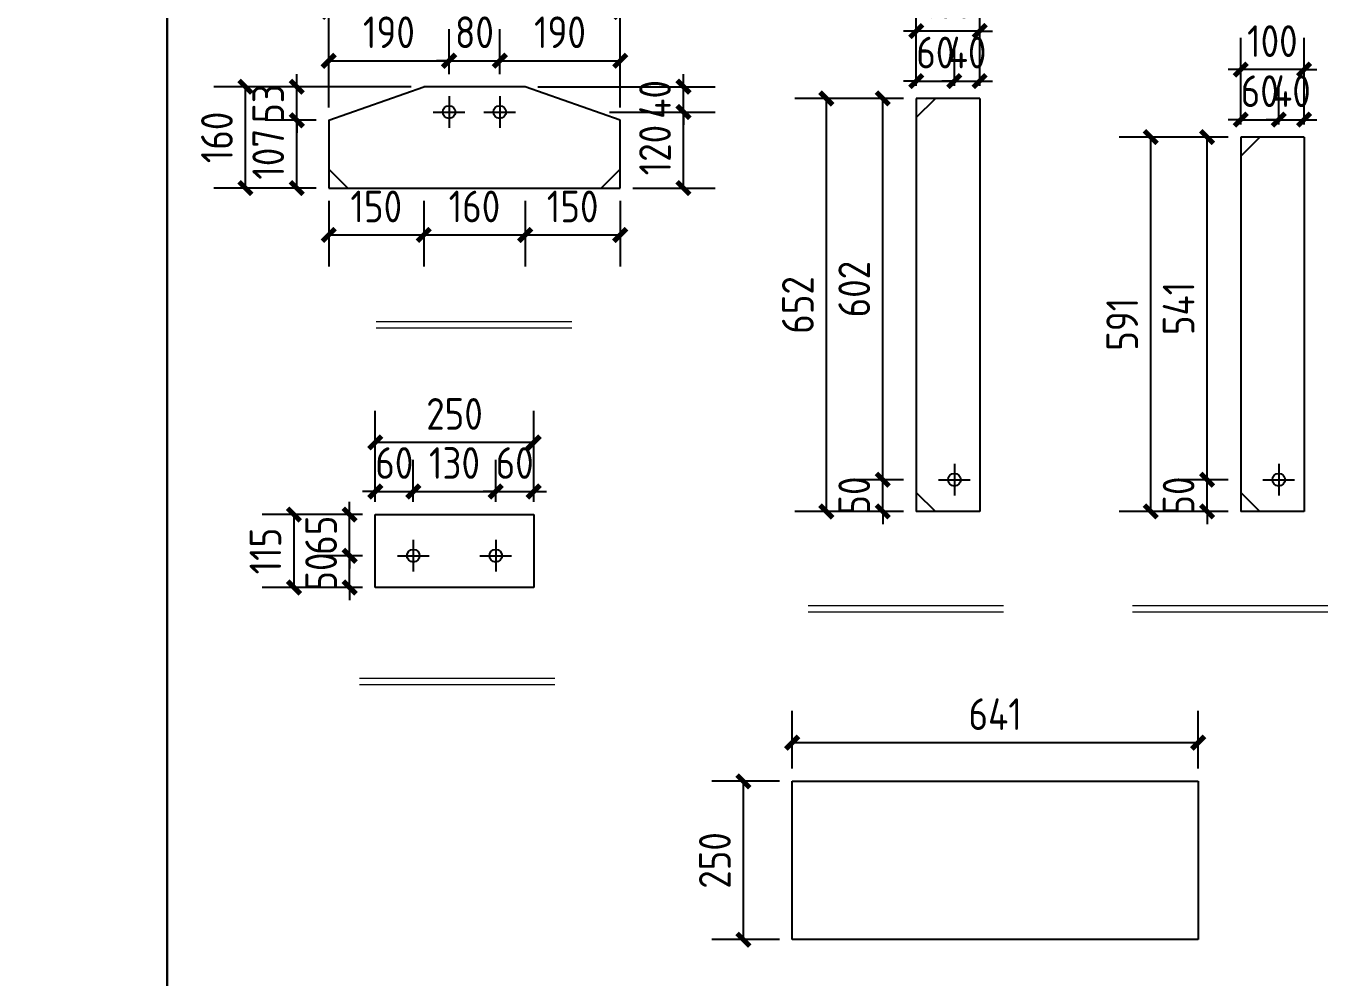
# Model space of a CAD drawing. Extents: x 411778 to 673094, y -11605 to 324395.
# Drawn here: x 482791 to 484849, y 124163 to 125666 of the extents above; entities that cross this region are included whole.
import ezdxf

# ---------------------------------------------------------------- set-up
doc = ezdxf.new("R2010")
doc.units = 0
doc.header["$LTSCALE"] = 1000
doc.header["$MEASUREMENT"] = 0
doc.styles.get("Standard").update_dxf_attribs({"font": 'gbenor.shx', "bigfont": 'gbcbig.shx'})
doc.dimstyles.get("Standard").update_dxf_attribs({"dimscale": 100, "dimtxt": 3.5, "dimasz": 1, "dimexe": 2.5, "dimexo": 3, "dimgap": 1.5, "dimtad": 1, "dimdec": 0, "dimzin": 0, "dimdsep": 46, "dimtxsty": 'Standard', "dimblk": 'ARCHTICK', "dimcen": 0.09, "dimadec": 0, "dimazin": 0, "dimtfac": 1, "dimtdec": 0, "dimtix": 1, "dimtmove": 2, "dimatfit": 3, "dimfxl": 1, "dimtolj": 1, "dimtzin": 0, "dimarcsym": 0})

# ---------------------------------------------------------------- blocks, each defined once
blk = doc.blocks.new('_ArchTick')
at = {"color": 0, "linetype": 'ByBlock', "const_width": 0.4}
blk.add_lwpolyline([(-0.5, -0.5), (0.5, 0.5)], dxfattribs=at)
blk = doc.blocks.new('*D249')
at = {"color": 3, "lineweight": -2}
for p, q in [((483248.5, 125517), (483168, 125517)), ((483218, 125410), (483218, 125517)), ((483248.5, 125410), (483168, 125410))]:
    blk.add_line(p, q, dxfattribs=at)
at = {"layer": 'Defpoints', "color": 0}
for p in [(483218, 125517), (483268.5, 125517), (483268.5, 125410)]:
    blk.add_point(p, dxfattribs=at)
at = {"color": 3, "lineweight": -2, "xscale": 20, "yscale": 20, "zscale": 20}
for p, rotation in [((483218, 125517), 90), ((483218, 125410), 270)]:
    blk.add_blockref('_ArchTick', p, dxfattribs=dict(at, rotation=rotation))
at = {"color": 0, "insert": (483173, 125463.5), "char_height": 50, "attachment_point": 5, "rotation": 90}
blk.add_mtext('\\A1;107', dxfattribs=at)
blk = doc.blocks.new('*D250')
at = {"color": 3, "lineweight": -2}
for p, q in [((483218, 125570), (483218, 125590)), ((483398.5, 125570), (483168, 125570)), ((483218, 125517), (483218, 125570)), ((483248.5, 125517), (483168, 125517)), ((483218, 125517), (483218, 125497))]:
    blk.add_line(p, q, dxfattribs=at)
at = {"layer": 'Defpoints', "color": 0}
for p in [(483218, 125570), (483418.5, 125570), (483268.5, 125517)]:
    blk.add_point(p, dxfattribs=at)
at = {"color": 3, "lineweight": -2, "xscale": 20, "yscale": 20, "zscale": 20}
for p, rotation in [((483218, 125570), 270), ((483218, 125517), 90)]:
    blk.add_blockref('_ArchTick', p, dxfattribs=dict(at, rotation=rotation))
at = {"color": 0, "insert": (483173, 125543.5), "char_height": 50, "attachment_point": 5, "rotation": 90}
blk.add_mtext('\\A1;53', dxfattribs=at)
blk = doc.blocks.new('*D201')
at = {"color": 3, "lineweight": -2}
for p, q in [((483268.5, 125590), (483268.5, 125661)), ((483458.5, 125590), (483458.5, 125661)), ((483268.5, 125611), (483458.5, 125611))]:
    blk.add_line(p, q, dxfattribs=at)
at = {"layer": 'Defpoints', "color": 0}
for p in [(483458.5, 125611), (483268.5, 125570), (483458.5, 125570)]:
    blk.add_point(p, dxfattribs=at)
at = {"color": 3, "lineweight": -2, "xscale": 20, "yscale": 20, "zscale": 20, "rotation": 180}
blk.add_blockref('_ArchTick', (483268.5, 125611), dxfattribs=at)
at = {"color": 3, "lineweight": -2, "xscale": 20, "yscale": 20, "zscale": 20}
blk.add_blockref('_ArchTick', (483458.5, 125611), dxfattribs=at)
at = {"color": 0, "insert": (483363.5, 125656), "char_height": 50, "attachment_point": 5}
blk.add_mtext('\\A1;190', dxfattribs=at)
blk = doc.blocks.new('*D202')
at = {"color": 3, "lineweight": -2}
for p, q in [((483458.5, 125590), (483458.5, 125661)), ((483538.5, 125590), (483538.5, 125661)), ((483458.5, 125611), (483438.5, 125611)), ((483458.5, 125611), (483538.5, 125611)), ((483538.5, 125611), (483558.5, 125611))]:
    blk.add_line(p, q, dxfattribs=at)
at = {"layer": 'Defpoints', "color": 0}
for p in [(483538.5, 125611), (483458.5, 125570), (483538.5, 125570)]:
    blk.add_point(p, dxfattribs=at)
at = {"color": 3, "lineweight": -2, "xscale": 20, "yscale": 20, "zscale": 20}
blk.add_blockref('_ArchTick', (483458.5, 125611), dxfattribs=at)
at = {"color": 3, "lineweight": -2, "xscale": 20, "yscale": 20, "zscale": 20, "rotation": 180}
blk.add_blockref('_ArchTick', (483538.5, 125611), dxfattribs=at)
at = {"color": 0, "insert": (483498.5, 125656), "char_height": 50, "attachment_point": 5}
blk.add_mtext('\\A1;80', dxfattribs=at)
blk = doc.blocks.new('*D251')
at = {"color": 3, "lineweight": -2}
for p, q in [((483538.5, 125590), (483538.5, 125661)), ((483728.5, 125577), (483728.5, 125661)), ((483538.5, 125611), (483728.5, 125611))]:
    blk.add_line(p, q, dxfattribs=at)
at = {"layer": 'Defpoints', "color": 0}
for p in [(483728.5, 125611), (483538.5, 125570), (483728.5, 125557)]:
    blk.add_point(p, dxfattribs=at)
at = {"color": 3, "lineweight": -2, "xscale": 20, "yscale": 20, "zscale": 20, "rotation": 180}
blk.add_blockref('_ArchTick', (483538.5, 125611), dxfattribs=at)
at = {"color": 3, "lineweight": -2, "xscale": 20, "yscale": 20, "zscale": 20}
blk.add_blockref('_ArchTick', (483728.5, 125611), dxfattribs=at)
at = {"color": 0, "insert": (483633.5, 125656), "char_height": 50, "attachment_point": 5}
blk.add_mtext('\\A1;190', dxfattribs=at)
blk = doc.blocks.new('*D252')
at = {"color": 3, "lineweight": -2}
for p, q in [((483248.5, 125570), (483087, 125570)), ((483137, 125410), (483137, 125570)), ((483248.5, 125410), (483087, 125410))]:
    blk.add_line(p, q, dxfattribs=at)
at = {"layer": 'Defpoints', "color": 0}
for p in [(483137, 125570), (483268.5, 125570), (483268.5, 125410)]:
    blk.add_point(p, dxfattribs=at)
at = {"color": 3, "lineweight": -2, "xscale": 20, "yscale": 20, "zscale": 20}
for p, rotation in [((483137, 125570), 90), ((483137, 125410), 270)]:
    blk.add_blockref('_ArchTick', p, dxfattribs=dict(at, rotation=rotation))
at = {"color": 0, "insert": (483092, 125490), "char_height": 50, "attachment_point": 5, "rotation": 90}
blk.add_mtext('\\A1;160', dxfattribs=at)
blk = doc.blocks.new('*D203')
at = {"color": 3, "lineweight": -2}
for p, q in [((483268.5, 125390), (483268.5, 125286)), ((483418.5, 125390), (483418.5, 125286)), ((483268.5, 125336), (483418.5, 125336))]:
    blk.add_line(p, q, dxfattribs=at)
at = {"layer": 'Defpoints', "color": 0}
for p in [(483268.5, 125410), (483418.5, 125410), (483418.5, 125336)]:
    blk.add_point(p, dxfattribs=at)
at = {"color": 3, "lineweight": -2, "xscale": 20, "yscale": 20, "zscale": 20, "rotation": 180}
blk.add_blockref('_ArchTick', (483268.5, 125336), dxfattribs=at)
at = {"color": 3, "lineweight": -2, "xscale": 20, "yscale": 20, "zscale": 20}
blk.add_blockref('_ArchTick', (483418.5, 125336), dxfattribs=at)
at = {"color": 0, "insert": (483343.5, 125381), "char_height": 50, "attachment_point": 5}
blk.add_mtext('\\A1;150', dxfattribs=at)
blk = doc.blocks.new('*D204')
at = {"color": 3, "lineweight": -2}
for p, q in [((483418.5, 125390), (483418.5, 125286)), ((483578.5, 125390), (483578.5, 125286)), ((483418.5, 125336), (483578.5, 125336))]:
    blk.add_line(p, q, dxfattribs=at)
at = {"layer": 'Defpoints', "color": 0}
for p in [(483418.5, 125410), (483578.5, 125410), (483578.5, 125336)]:
    blk.add_point(p, dxfattribs=at)
at = {"color": 3, "lineweight": -2, "xscale": 20, "yscale": 20, "zscale": 20, "rotation": 180}
blk.add_blockref('_ArchTick', (483418.5, 125336), dxfattribs=at)
at = {"color": 3, "lineweight": -2, "xscale": 20, "yscale": 20, "zscale": 20}
blk.add_blockref('_ArchTick', (483578.5, 125336), dxfattribs=at)
at = {"color": 0, "insert": (483498.5, 125381), "char_height": 50, "attachment_point": 5}
blk.add_mtext('\\A1;160', dxfattribs=at)
blk = doc.blocks.new('*D254')
at = {"color": 3, "lineweight": -2}
for p, q in [((483578.5, 125390), (483578.5, 125286)), ((483728.5, 125390), (483728.5, 125286)), ((483578.5, 125336), (483728.5, 125336))]:
    blk.add_line(p, q, dxfattribs=at)
at = {"layer": 'Defpoints', "color": 0}
for p in [(483578.5, 125410), (483728.5, 125410), (483728.5, 125336)]:
    blk.add_point(p, dxfattribs=at)
at = {"color": 3, "lineweight": -2, "xscale": 20, "yscale": 20, "zscale": 20, "rotation": 180}
blk.add_blockref('_ArchTick', (483578.5, 125336), dxfattribs=at)
at = {"color": 3, "lineweight": -2, "xscale": 20, "yscale": 20, "zscale": 20}
blk.add_blockref('_ArchTick', (483728.5, 125336), dxfattribs=at)
at = {"color": 0, "insert": (483653.5, 125381), "char_height": 50, "attachment_point": 5}
blk.add_mtext('\\A1;150', dxfattribs=at)
blk = doc.blocks.new('*D418')
at = {"color": 3, "lineweight": -2}
for p, q in [((484143, 124949.5), (484143, 124969.5)), ((484176, 124949.5), (484093, 124949.5)), ((484143, 124899.5), (484143, 124949.5)), ((484176, 124899.5), (484093, 124899.5)), ((484143, 124899.5), (484143, 124879.5))]:
    blk.add_line(p, q, dxfattribs=at)
at = {"layer": 'Defpoints', "color": 0}
for p in [(484143, 124949.5), (484196, 124949.5), (484196, 124899.5)]:
    blk.add_point(p, dxfattribs=at)
at = {"color": 3, "lineweight": -2, "xscale": 20, "yscale": 20, "zscale": 20}
for p, rotation in [((484143, 124949.5), 270), ((484143, 124899.5), 90)]:
    blk.add_blockref('_ArchTick', p, dxfattribs=dict(at, rotation=rotation))
at = {"color": 0, "insert": (484098, 124924.5), "char_height": 50, "attachment_point": 5, "rotation": 90}
blk.add_mtext('\\A1;50', dxfattribs=at)
blk = doc.blocks.new('*D419')
at = {"color": 3, "lineweight": -2}
for p, q in [((484176, 125551.5), (484093, 125551.5)), ((484143, 124949.5), (484143, 125551.5)), ((484176, 124949.5), (484093, 124949.5))]:
    blk.add_line(p, q, dxfattribs=at)
at = {"layer": 'Defpoints', "color": 0}
for p in [(484143, 125551.5), (484196, 125551.5), (484196, 124949.5)]:
    blk.add_point(p, dxfattribs=at)
at = {"color": 3, "lineweight": -2, "xscale": 20, "yscale": 20, "zscale": 20}
for p, rotation in [((484143, 125551.5), 90), ((484143, 124949.5), 270)]:
    blk.add_blockref('_ArchTick', p, dxfattribs=dict(at, rotation=rotation))
at = {"color": 0, "insert": (484098, 125250.5), "char_height": 50, "attachment_point": 5, "rotation": 90}
blk.add_mtext('\\A1;602', dxfattribs=at)
blk = doc.blocks.new('*D420')
at = {"color": 3, "lineweight": -2}
for p, q in [((484176, 125551.5), (484004, 125551.5)), ((484054, 124899.5), (484054, 125551.5)), ((484176, 124899.5), (484004, 124899.5))]:
    blk.add_line(p, q, dxfattribs=at)
at = {"layer": 'Defpoints', "color": 0}
for p in [(484054, 125551.5), (484196, 125551.5), (484196, 124899.5)]:
    blk.add_point(p, dxfattribs=at)
at = {"color": 3, "lineweight": -2, "xscale": 20, "yscale": 20, "zscale": 20}
for p, rotation in [((484054, 125551.5), 90), ((484054, 124899.5), 270)]:
    blk.add_blockref('_ArchTick', p, dxfattribs=dict(at, rotation=rotation))
at = {"color": 0, "insert": (484009, 125225.5), "char_height": 50, "attachment_point": 5, "rotation": 90}
blk.add_mtext('\\A1;652', dxfattribs=at)
blk = doc.blocks.new('*D421')
at = {"color": 3, "lineweight": -2}
for p, q in [((484196, 125571.5), (484196, 125629)), ((484256, 125571.5), (484256, 125629)), ((484196, 125579), (484176, 125579)), ((484196, 125579), (484256, 125579)), ((484256, 125579), (484276, 125579))]:
    blk.add_line(p, q, dxfattribs=at)
at = {"layer": 'Defpoints', "color": 0}
for p in [(484256, 125579), (484196, 125551.5), (484256, 125551.5)]:
    blk.add_point(p, dxfattribs=at)
at = {"color": 3, "lineweight": -2, "xscale": 20, "yscale": 20, "zscale": 20}
blk.add_blockref('_ArchTick', (484196, 125579), dxfattribs=at)
at = {"color": 3, "lineweight": -2, "xscale": 20, "yscale": 20, "zscale": 20, "rotation": 180}
blk.add_blockref('_ArchTick', (484256, 125579), dxfattribs=at)
at = {"color": 0, "insert": (484226, 125624), "char_height": 50, "attachment_point": 5}
blk.add_mtext('\\A1;60', dxfattribs=at)
blk = doc.blocks.new('*D422')
at = {"color": 3, "lineweight": -2}
for p, q in [((484256, 125571.5), (484256, 125629)), ((484296, 125571.5), (484296, 125629)), ((484256, 125579), (484236, 125579)), ((484256, 125579), (484296, 125579)), ((484296, 125579), (484316, 125579))]:
    blk.add_line(p, q, dxfattribs=at)
at = {"layer": 'Defpoints', "color": 0}
for p in [(484296, 125579), (484256, 125551.5), (484296, 125551.5)]:
    blk.add_point(p, dxfattribs=at)
at = {"color": 3, "lineweight": -2, "xscale": 20, "yscale": 20, "zscale": 20}
blk.add_blockref('_ArchTick', (484256, 125579), dxfattribs=at)
at = {"color": 3, "lineweight": -2, "xscale": 20, "yscale": 20, "zscale": 20, "rotation": 180}
blk.add_blockref('_ArchTick', (484296, 125579), dxfattribs=at)
at = {"color": 0, "insert": (484276, 125624), "char_height": 50, "attachment_point": 5}
blk.add_mtext('\\A1;40', dxfattribs=at)
blk = doc.blocks.new('*D424')
at = {"color": 3, "lineweight": -2}
for p, q in [((484196, 125571.5), (484196, 125708)), ((484296, 125571.5), (484296, 125708)), ((484196, 125658), (484176, 125658)), ((484296, 125658), (484196, 125658)), ((484296, 125658), (484316, 125658))]:
    blk.add_line(p, q, dxfattribs=at)
at = {"layer": 'Defpoints', "color": 0}
for p in [(484196, 125658), (484196, 125551.5), (484296, 125551.5)]:
    blk.add_point(p, dxfattribs=at)
at = {"color": 3, "lineweight": -2, "xscale": 20, "yscale": 20, "zscale": 20}
blk.add_blockref('_ArchTick', (484196, 125658), dxfattribs=at)
at = {"color": 3, "lineweight": -2, "xscale": 20, "yscale": 20, "zscale": 20, "rotation": 180}
blk.add_blockref('_ArchTick', (484296, 125658), dxfattribs=at)
at = {"color": 0, "insert": (484246, 125703), "char_height": 50, "attachment_point": 5}
blk.add_mtext('\\A1;100', dxfattribs=at)
blk = doc.blocks.new('*D426')
at = {"color": 3, "lineweight": -2}
for p, q in [((484655, 124949.5), (484655, 124969.5)), ((484688, 124949.5), (484605, 124949.5)), ((484655, 124899.5), (484655, 124949.5)), ((484688, 124899.5), (484605, 124899.5)), ((484655, 124899.5), (484655, 124879.5))]:
    blk.add_line(p, q, dxfattribs=at)
at = {"layer": 'Defpoints', "color": 0}
for p in [(484655, 124949.5), (484708, 124949.5), (484708, 124899.5)]:
    blk.add_point(p, dxfattribs=at)
at = {"color": 3, "lineweight": -2, "xscale": 20, "yscale": 20, "zscale": 20}
for p, rotation in [((484655, 124949.5), 270), ((484655, 124899.5), 90)]:
    blk.add_blockref('_ArchTick', p, dxfattribs=dict(at, rotation=rotation))
at = {"color": 0, "insert": (484610, 124924.5), "char_height": 50, "attachment_point": 5, "rotation": 90}
blk.add_mtext('\\A1;50', dxfattribs=at)
blk = doc.blocks.new('*D427')
at = {"color": 3, "lineweight": -2}
for p, q in [((484688, 125490.5), (484605, 125490.5)), ((484655, 124949.5), (484655, 125490.5)), ((484688, 124949.5), (484605, 124949.5))]:
    blk.add_line(p, q, dxfattribs=at)
at = {"layer": 'Defpoints', "color": 0}
for p in [(484655, 125490.5), (484708, 125490.5), (484708, 124949.5)]:
    blk.add_point(p, dxfattribs=at)
at = {"color": 3, "lineweight": -2, "xscale": 20, "yscale": 20, "zscale": 20}
for p, rotation in [((484655, 125490.5), 90), ((484655, 124949.5), 270)]:
    blk.add_blockref('_ArchTick', p, dxfattribs=dict(at, rotation=rotation))
at = {"color": 0, "insert": (484610, 125220), "char_height": 50, "attachment_point": 5, "rotation": 90}
blk.add_mtext('\\A1;541', dxfattribs=at)
blk = doc.blocks.new('*D428')
at = {"color": 3, "lineweight": -2}
for p, q in [((484688, 125490.5), (484516, 125490.5)), ((484566, 124899.5), (484566, 125490.5)), ((484688, 124899.5), (484516, 124899.5))]:
    blk.add_line(p, q, dxfattribs=at)
at = {"layer": 'Defpoints', "color": 0}
for p in [(484566, 125490.5), (484708, 125490.5), (484708, 124899.5)]:
    blk.add_point(p, dxfattribs=at)
at = {"color": 3, "lineweight": -2, "xscale": 20, "yscale": 20, "zscale": 20}
for p, rotation in [((484566, 125490.5), 90), ((484566, 124899.5), 270)]:
    blk.add_blockref('_ArchTick', p, dxfattribs=dict(at, rotation=rotation))
at = {"color": 0, "insert": (484521, 125195), "char_height": 50, "attachment_point": 5, "rotation": 90}
blk.add_mtext('\\A1;591', dxfattribs=at)
blk = doc.blocks.new('*D425')
at = {"color": 3, "lineweight": -2}
for p, q in [((484708, 125510.5), (484708, 125568)), ((484768, 125510.5), (484768, 125568)), ((484708, 125518), (484688, 125518)), ((484708, 125518), (484768, 125518)), ((484768, 125518), (484788, 125518))]:
    blk.add_line(p, q, dxfattribs=at)
at = {"layer": 'Defpoints', "color": 0}
for p in [(484768, 125518), (484708, 125490.5), (484768, 125490.5)]:
    blk.add_point(p, dxfattribs=at)
at = {"color": 3, "lineweight": -2, "xscale": 20, "yscale": 20, "zscale": 20}
blk.add_blockref('_ArchTick', (484708, 125518), dxfattribs=at)
at = {"color": 3, "lineweight": -2, "xscale": 20, "yscale": 20, "zscale": 20, "rotation": 180}
blk.add_blockref('_ArchTick', (484768, 125518), dxfattribs=at)
at = {"color": 0, "insert": (484738, 125563), "char_height": 50, "attachment_point": 5}
blk.add_mtext('\\A1;60', dxfattribs=at)
blk = doc.blocks.new('*D429')
at = {"color": 3, "lineweight": -2}
for p, q in [((484768, 125510.5), (484768, 125568)), ((484808, 125510.5), (484808, 125568)), ((484768, 125518), (484748, 125518)), ((484768, 125518), (484808, 125518)), ((484808, 125518), (484828, 125518))]:
    blk.add_line(p, q, dxfattribs=at)
at = {"layer": 'Defpoints', "color": 0}
for p in [(484808, 125518), (484768, 125490.5), (484808, 125490.5)]:
    blk.add_point(p, dxfattribs=at)
at = {"color": 3, "lineweight": -2, "xscale": 20, "yscale": 20, "zscale": 20}
blk.add_blockref('_ArchTick', (484768, 125518), dxfattribs=at)
at = {"color": 3, "lineweight": -2, "xscale": 20, "yscale": 20, "zscale": 20, "rotation": 180}
blk.add_blockref('_ArchTick', (484808, 125518), dxfattribs=at)
at = {"color": 0, "insert": (484788, 125563), "char_height": 50, "attachment_point": 5}
blk.add_mtext('\\A1;40', dxfattribs=at)
blk = doc.blocks.new('*D431')
at = {"color": 3, "lineweight": -2}
for p, q in [((484708, 125510.5), (484708, 125647)), ((484808, 125510.5), (484808, 125647)), ((484708, 125597), (484688, 125597)), ((484808, 125597), (484708, 125597)), ((484808, 125597), (484828, 125597))]:
    blk.add_line(p, q, dxfattribs=at)
at = {"layer": 'Defpoints', "color": 0}
for p in [(484708, 125597), (484708, 125490.5), (484808, 125490.5)]:
    blk.add_point(p, dxfattribs=at)
at = {"color": 3, "lineweight": -2, "xscale": 20, "yscale": 20, "zscale": 20}
blk.add_blockref('_ArchTick', (484708, 125597), dxfattribs=at)
at = {"color": 3, "lineweight": -2, "xscale": 20, "yscale": 20, "zscale": 20, "rotation": 180}
blk.add_blockref('_ArchTick', (484808, 125597), dxfattribs=at)
at = {"color": 0, "insert": (484758, 125642), "char_height": 50, "attachment_point": 5}
blk.add_mtext('\\A1;100', dxfattribs=at)
blk = doc.blocks.new('*D460')
at = {"color": 3, "lineweight": -2}
for p, q in [((483301.5, 124829.5), (483301.5, 124849.5)), ((483322, 124829.5), (483251.5, 124829.5)), ((483301.5, 124779.5), (483301.5, 124829.5)), ((483322, 124779.5), (483251.5, 124779.5)), ((483301.5, 124779.5), (483301.5, 124759.5))]:
    blk.add_line(p, q, dxfattribs=at)
at = {"layer": 'Defpoints', "color": 0}
for p in [(483301.5, 124829.5), (483342, 124829.5), (483342, 124779.5)]:
    blk.add_point(p, dxfattribs=at)
at = {"color": 3, "lineweight": -2, "xscale": 20, "yscale": 20, "zscale": 20}
for p, rotation in [((483301.5, 124829.5), 270), ((483301.5, 124779.5), 90)]:
    blk.add_blockref('_ArchTick', p, dxfattribs=dict(at, rotation=rotation))
at = {"color": 0, "insert": (483256.5, 124804.5), "char_height": 50, "attachment_point": 5, "rotation": 90}
blk.add_mtext('\\A1;50', dxfattribs=at)
blk = doc.blocks.new('*D461')
at = {"color": 3, "lineweight": -2}
for p, q in [((483301.5, 124894.5), (483301.5, 124914.5)), ((483322, 124894.5), (483251.5, 124894.5)), ((483301.5, 124829.5), (483301.5, 124894.5)), ((483322, 124829.5), (483251.5, 124829.5)), ((483301.5, 124829.5), (483301.5, 124809.5))]:
    blk.add_line(p, q, dxfattribs=at)
at = {"layer": 'Defpoints', "color": 0}
for p in [(483301.5, 124894.5), (483342, 124894.5), (483342, 124829.5)]:
    blk.add_point(p, dxfattribs=at)
at = {"color": 3, "lineweight": -2, "xscale": 20, "yscale": 20, "zscale": 20}
for p, rotation in [((483301.5, 124894.5), 270), ((483301.5, 124829.5), 90)]:
    blk.add_blockref('_ArchTick', p, dxfattribs=dict(at, rotation=rotation))
at = {"color": 0, "insert": (483256.5, 124862), "char_height": 50, "attachment_point": 5, "rotation": 90}
blk.add_mtext('\\A1;65', dxfattribs=at)
blk = doc.blocks.new('*D462')
at = {"color": 3, "lineweight": -2}
for p, q in [((483322, 124894.5), (483163.5, 124894.5)), ((483213.5, 124894.5), (483213.5, 124779.5)), ((483322, 124779.5), (483163.5, 124779.5))]:
    blk.add_line(p, q, dxfattribs=at)
at = {"layer": 'Defpoints', "color": 0}
for p in [(483342, 124894.5), (483213.5, 124779.5), (483342, 124779.5)]:
    blk.add_point(p, dxfattribs=at)
at = {"color": 3, "lineweight": -2, "xscale": 20, "yscale": 20, "zscale": 20}
for p, rotation in [((483213.5, 124894.5), 90), ((483213.5, 124779.5), 270)]:
    blk.add_blockref('_ArchTick', p, dxfattribs=dict(at, rotation=rotation))
at = {"color": 0, "insert": (483168.5, 124837), "char_height": 50, "attachment_point": 5, "rotation": 90}
blk.add_mtext('\\A1;115', dxfattribs=at)
blk = doc.blocks.new('*D463')
at = {"color": 3, "lineweight": -2}
for p, q in [((483342, 124914.5), (483342, 124981)), ((483402, 124914.5), (483402, 124981)), ((483342, 124931), (483322, 124931)), ((483342, 124931), (483402, 124931)), ((483402, 124931), (483422, 124931))]:
    blk.add_line(p, q, dxfattribs=at)
at = {"layer": 'Defpoints', "color": 0}
for p in [(483402, 124931), (483342, 124894.5), (483402, 124894.5)]:
    blk.add_point(p, dxfattribs=at)
at = {"color": 3, "lineweight": -2, "xscale": 20, "yscale": 20, "zscale": 20}
blk.add_blockref('_ArchTick', (483342, 124931), dxfattribs=at)
at = {"color": 3, "lineweight": -2, "xscale": 20, "yscale": 20, "zscale": 20, "rotation": 180}
blk.add_blockref('_ArchTick', (483402, 124931), dxfattribs=at)
at = {"color": 0, "insert": (483372, 124976), "char_height": 50, "attachment_point": 5}
blk.add_mtext('\\A1;60', dxfattribs=at)
blk = doc.blocks.new('*D464')
at = {"color": 3, "lineweight": -2}
for p, q in [((483402, 124914.5), (483402, 124981)), ((483532, 124914.5), (483532, 124981)), ((483402, 124931), (483532, 124931))]:
    blk.add_line(p, q, dxfattribs=at)
at = {"layer": 'Defpoints', "color": 0}
for p in [(483532, 124931), (483402, 124894.5), (483532, 124894.5)]:
    blk.add_point(p, dxfattribs=at)
at = {"color": 3, "lineweight": -2, "xscale": 20, "yscale": 20, "zscale": 20, "rotation": 180}
blk.add_blockref('_ArchTick', (483402, 124931), dxfattribs=at)
at = {"color": 3, "lineweight": -2, "xscale": 20, "yscale": 20, "zscale": 20}
blk.add_blockref('_ArchTick', (483532, 124931), dxfattribs=at)
at = {"color": 0, "insert": (483467, 124976), "char_height": 50, "attachment_point": 5}
blk.add_mtext('\\A1;130', dxfattribs=at)
blk = doc.blocks.new('*D465')
at = {"color": 3, "lineweight": -2}
for p, q in [((483532, 124914.5), (483532, 124981)), ((483592, 124914.5), (483592, 124981)), ((483532, 124931), (483512, 124931)), ((483532, 124931), (483592, 124931)), ((483592, 124931), (483612, 124931))]:
    blk.add_line(p, q, dxfattribs=at)
at = {"layer": 'Defpoints', "color": 0}
for p in [(483592, 124931), (483532, 124894.5), (483592, 124894.5)]:
    blk.add_point(p, dxfattribs=at)
at = {"color": 3, "lineweight": -2, "xscale": 20, "yscale": 20, "zscale": 20}
blk.add_blockref('_ArchTick', (483532, 124931), dxfattribs=at)
at = {"color": 3, "lineweight": -2, "xscale": 20, "yscale": 20, "zscale": 20, "rotation": 180}
blk.add_blockref('_ArchTick', (483592, 124931), dxfattribs=at)
at = {"color": 0, "insert": (483562, 124976), "char_height": 50, "attachment_point": 5}
blk.add_mtext('\\A1;60', dxfattribs=at)
blk = doc.blocks.new('*D466')
at = {"color": 3, "lineweight": -2}
for p, q in [((483342, 124914.5), (483342, 125058.5)), ((483592, 124914.5), (483592, 125058.5)), ((483592, 125008.5), (483342, 125008.5))]:
    blk.add_line(p, q, dxfattribs=at)
at = {"layer": 'Defpoints', "color": 0}
for p in [(483342, 125008.5), (483342, 124894.5), (483592, 124894.5)]:
    blk.add_point(p, dxfattribs=at)
at = {"color": 3, "lineweight": -2, "xscale": 20, "yscale": 20, "zscale": 20, "rotation": 180}
blk.add_blockref('_ArchTick', (483342, 125008.5), dxfattribs=at)
at = {"color": 3, "lineweight": -2, "xscale": 20, "yscale": 20, "zscale": 20}
blk.add_blockref('_ArchTick', (483592, 125008.5), dxfattribs=at)
at = {"color": 0, "insert": (483467, 125053.5), "char_height": 50, "attachment_point": 5}
blk.add_mtext('\\A1;250', dxfattribs=at)
blk = doc.blocks.new('*D2010')
at = {"color": 3, "lineweight": -2}
for p, q in [((483980, 124473.5), (483873, 124473.5)), ((483923, 124223.5), (483923, 124473.5)), ((483980, 124223.5), (483873, 124223.5))]:
    blk.add_line(p, q, dxfattribs=at)
at = {"layer": 'Defpoints', "color": 0}
for p in [(483923, 124473.5), (484000, 124473.5), (484000, 124223.5)]:
    blk.add_point(p, dxfattribs=at)
at = {"color": 3, "lineweight": -2, "xscale": 20, "yscale": 20, "zscale": 20}
for p, rotation in [((483923, 124473.5), 90), ((483923, 124223.5), 270)]:
    blk.add_blockref('_ArchTick', p, dxfattribs=dict(at, rotation=rotation))
at = {"color": 0, "insert": (483878, 124348.5), "char_height": 50, "attachment_point": 5, "rotation": 90}
blk.add_mtext('\\A1;250', dxfattribs=at)
blk = doc.blocks.new('*D2011')
at = {"color": 3, "lineweight": -2}
for p, q in [((484000, 124493.5), (484000, 124584.5)), ((484641, 124493.5), (484641, 124584.5)), ((484000, 124534.5), (484641, 124534.5))]:
    blk.add_line(p, q, dxfattribs=at)
at = {"layer": 'Defpoints', "color": 0}
for p in [(484641, 124534.5), (484000, 124473.5), (484641, 124473.5)]:
    blk.add_point(p, dxfattribs=at)
at = {"color": 3, "lineweight": -2, "xscale": 20, "yscale": 20, "zscale": 20, "rotation": 180}
blk.add_blockref('_ArchTick', (484000, 124534.5), dxfattribs=at)
at = {"color": 3, "lineweight": -2, "xscale": 20, "yscale": 20, "zscale": 20}
blk.add_blockref('_ArchTick', (484641, 124534.5), dxfattribs=at)
at = {"color": 0, "insert": (484320.5, 124579.5), "char_height": 50, "attachment_point": 5}
blk.add_mtext('\\A1;641', dxfattribs=at)
blk = doc.blocks.new('*D2222')
at = {"color": 3, "lineweight": -2}
for p, q in [((483268.5, 125537), (483268.5, 125738)), ((483728.5, 125537), (483728.5, 125738)), ((483268.5, 125688), (483728.5, 125688))]:
    blk.add_line(p, q, dxfattribs=at)
at = {"layer": 'Defpoints', "color": 0}
for p in [(483728.5, 125688), (483268.5, 125517), (483728.5, 125517)]:
    blk.add_point(p, dxfattribs=at)
at = {"color": 3, "lineweight": -2, "xscale": 20, "yscale": 20, "zscale": 20, "rotation": 180}
blk.add_blockref('_ArchTick', (483268.5, 125688), dxfattribs=at)
at = {"color": 3, "lineweight": -2, "xscale": 20, "yscale": 20, "zscale": 20}
blk.add_blockref('_ArchTick', (483728.5, 125688), dxfattribs=at)
at = {"color": 0, "insert": (483498.5, 125733), "char_height": 50, "attachment_point": 5}
blk.add_mtext('\\A1;460', dxfattribs=at)
blk = doc.blocks.new('*D2473')
at = {"color": 3, "lineweight": -2}
for p, q in [((483711.7, 125530), (483878.5, 125530)), ((483828.5, 125410), (483828.5, 125530)), ((483748.5, 125410), (483878.5, 125410))]:
    blk.add_line(p, q, dxfattribs=at)
at = {"layer": 'Defpoints', "color": 0}
for p in [(483691.7, 125530), (483828.5, 125530), (483728.5, 125410)]:
    blk.add_point(p, dxfattribs=at)
at = {"color": 3, "lineweight": -2, "xscale": 20, "yscale": 20, "zscale": 20}
for p, rotation in [((483828.5, 125530), 90), ((483828.5, 125410), 270)]:
    blk.add_blockref('_ArchTick', p, dxfattribs=dict(at, rotation=rotation))
at = {"color": 0, "insert": (483783.5, 125470), "char_height": 50, "attachment_point": 5, "rotation": 90}
blk.add_mtext('\\A1;120', dxfattribs=at)
blk = doc.blocks.new('*D2474')
at = {"color": 3, "lineweight": -2}
for p, q in [((483828.5, 125570), (483828.5, 125590)), ((483598.5, 125570), (483878.5, 125570)), ((483828.5, 125530), (483828.5, 125570)), ((483711.7, 125530), (483878.5, 125530)), ((483828.5, 125530), (483828.5, 125510))]:
    blk.add_line(p, q, dxfattribs=at)
at = {"layer": 'Defpoints', "color": 0}
for p in [(483578.5, 125570), (483828.5, 125570), (483691.7, 125530)]:
    blk.add_point(p, dxfattribs=at)
at = {"color": 3, "lineweight": -2, "xscale": 20, "yscale": 20, "zscale": 20}
for p, rotation in [((483828.5, 125570), 270), ((483828.5, 125530), 90)]:
    blk.add_blockref('_ArchTick', p, dxfattribs=dict(at, rotation=rotation))
at = {"color": 0, "insert": (483783.5, 125550), "char_height": 50, "attachment_point": 5, "rotation": 90}
blk.add_mtext('\\A1;40', dxfattribs=at)

msp = doc.modelspace()

# ---------------------------------------------------------------- linework, layer by layer
for p, q in [((483268.5, 125517), (483418.5, 125570)), ((483578.5, 125570), (483418.5, 125570)), ((483728.5, 125517), (483578.5, 125570)), ((483458.5, 125555), (483458.5, 125505)), ((483538.5, 125555), (483538.5, 125505)), ((484296, 125551.5), (484196, 125551.5)), ((484196, 125551.5), (484196, 124899.5)), ((484196, 125521.5), (484226, 125551.5)), ((484296, 125551.5), (484296, 124899.5)), ((483433.5, 125530), (483483.5, 125530)), ((483513.5, 125530), (483563.5, 125530)), ((483268.5, 125517), (483268.5, 125410)), ((483728.5, 125410), (483728.5, 125517)), ((484808, 125490.5), (484708, 125490.5)), ((484708, 125490.5), (484708, 124899.5)), ((484708, 125460.5), (484738, 125490.5)), ((484808, 125490.5), (484808, 124899.5)), ((483268.5, 125440), (483298.5, 125410)), ((483698.5, 125410), (483728.5, 125440)), ((483268.5, 125410), (483728.5, 125410)), ((484256, 124974.5), (484256, 124924.5)), ((484768, 124974.5), (484768, 124924.5)), ((484231, 124949.5), (484281, 124949.5)), ((484743, 124949.5), (484793, 124949.5)), ((484196, 124929.5), (484226, 124899.5)), ((484708, 124929.5), (484738, 124899.5)), ((483342, 124894.5), (483592, 124894.5)), ((483342, 124779.5), (483342, 124894.5)), ((483592, 124894.5), (483592, 124779.5)), ((484296, 124899.5), (484196, 124899.5)), ((484808, 124899.5), (484708, 124899.5)), ((483402, 124854.5), (483402, 124804.5)), ((483532, 124854.5), (483532, 124804.5)), ((483377, 124829.5), (483427, 124829.5)), ((483507, 124829.5), (483557, 124829.5)), ((483592, 124779.5), (483342, 124779.5)), ((484000, 124473.5), (484641, 124473.5)), ((484000, 124223.5), (484000, 124473.5)), ((484641, 124473.5), (484641, 124223.5)), ((484641, 124223.5), (484000, 124223.5))]:
    msp.add_line(p, q)
at = {"lineweight": 15}
for p, q in [((483343.5, 125199.5), (483652, 125199.5)), ((483343.5, 125189.5), (483652, 125189.5)), ((484025, 124751), (484333.5, 124751)), ((484537, 124751), (484845.5, 124751)), ((484025, 124741), (484333.5, 124741)), ((484537, 124741), (484845.5, 124741)), ((483317, 124636.5), (483625.5, 124636.5)), ((483317, 124626.5), (483625.5, 124626.5))]:
    msp.add_line(p, q, dxfattribs=at)
for points in [[(472618.5, 127403), (483013.5, 127403), (483013.5, 120053), (472618.5, 120053)], [(483013.5, 127168.9), (487468.5, 127168.9), (487468.5, 124018.9), (483013.5, 124018.9)]]:
    msp.add_lwpolyline(points, close=True)
for centre in [(483458.5, 125530), (483538.5, 125530), (484256, 124949.5), (484768, 124949.5), (483402, 124829.5), (483532, 124829.5)]:
    msp.add_circle(centre, 10)

# ---------------------------------------------------------------- dimensions: what is measured, and where the dimension line sits
for base, p1, p2, picture, middle in [((483728.5, 125688), (483268.5, 125517), (483728.5, 125517), '*D2222', (483498.5, 125733)), ((483458.5, 125611), (483268.5, 125570), (483458.5, 125570), '*D201', (483363.5, 125656)), ((483538.5, 125611), (483458.5, 125570), (483538.5, 125570), '*D202', (483498.5, 125656)), ((483728.5, 125611), (483538.5, 125570), (483728.5, 125557), '*D251', (483633.5, 125656)), ((484256, 125579), (484196, 125551.5), (484256, 125551.5), '*D421', (484226, 125624)), ((484296, 125579), (484256, 125551.5), (484296, 125551.5), '*D422', (484276, 125624)), ((484768, 125518), (484708, 125490.5), (484768, 125490.5), '*D425', (484738, 125563)), ((484808, 125518), (484768, 125490.5), (484808, 125490.5), '*D429', (484788, 125563)), ((483418.5, 125336), (483268.5, 125410), (483418.5, 125410), '*D203', (483343.5, 125381)), ((483578.5, 125336), (483418.5, 125410), (483578.5, 125410), '*D204', (483498.5, 125381)), ((483728.5, 125336), (483578.5, 125410), (483728.5, 125410), '*D254', (483653.5, 125381)), ((483402, 124931), (483342, 124894.5), (483402, 124894.5), '*D463', (483372, 124976)), ((483532, 124931), (483402, 124894.5), (483532, 124894.5), '*D464', (483467, 124976)), ((483592, 124931), (483532, 124894.5), (483592, 124894.5), '*D465', (483562, 124976))]:
    dim = msp.add_linear_dim(base=base, p1=p1, p2=p2, dimstyle='Standard', override={"dimtxt": 0.5, "dimasz": 0.2, "dimexe": 0.5, "dimexo": 0.2, "dimgap": 0.2, "dimclrd": 3, "dimclre": 3})
    dim.commit()
    dim.dimension.update_dxf_attribs({"geometry": picture, "text_midpoint": middle})
for p1, p2, distance, picture, middle in [((484296, 125551.5), (484196, 125551.5), -106.5, '*D424', (484246, 125703)), ((484808, 125490.5), (484708, 125490.5), -106.5, '*D431', (484758, 125642)), ((483268.5, 125410), (483268.5, 125570), 131.5, '*D252', (483092, 125490)), ((484196, 124899.5), (484196, 125551.5), 142, '*D420', (484009, 125225.5)), ((484708, 124899.5), (484708, 125490.5), 142, '*D428', (484521, 125195)), ((483592, 124894.5), (483342, 124894.5), -114, '*D466', (483467, 125053.5)), ((483342, 124894.5), (483342, 124779.5), -128.5, '*D462', (483168.5, 124837)), ((484000, 124473.5), (484641, 124473.5), 61, '*D2011', (484320.5, 124579.5)), ((484000, 124223.5), (484000, 124473.5), 77, '*D2010', (483878, 124348.5))]:
    dim = msp.add_aligned_dim(p1=p1, p2=p2, distance=distance, dimstyle='Standard', override={"dimtxt": 0.5, "dimasz": 0.2, "dimexe": 0.5, "dimexo": 0.2, "dimgap": 0.2, "dimclrd": 3, "dimclre": 3})
    dim.commit()
    dim.dimension.update_dxf_attribs({"geometry": picture, "text_midpoint": middle})
for base, p1, p2, picture, middle in [((483218, 125570), (483268.5, 125517), (483418.5, 125570), '*D250', (483173, 125543.5)), ((483828.5, 125570), (483691.7, 125530), (483578.5, 125570), '*D2474', (483783.5, 125550)), ((484143, 125551.5), (484196, 124949.5), (484196, 125551.5), '*D419', (484098, 125250.5)), ((483218, 125517), (483268.5, 125410), (483268.5, 125517), '*D249', (483173, 125463.5)), ((483828.5, 125530), (483728.5, 125410), (483691.7, 125530), '*D2473', (483783.5, 125470)), ((484655, 125490.5), (484708, 124949.5), (484708, 125490.5), '*D427', (484610, 125220)), ((484143, 124949.5), (484196, 124899.5), (484196, 124949.5), '*D418', (484098, 124924.5)), ((484655, 124949.5), (484708, 124899.5), (484708, 124949.5), '*D426', (484610, 124924.5)), ((483301.5, 124894.5), (483342, 124829.5), (483342, 124894.5), '*D461', (483256.5, 124862)), ((483301.5, 124829.5), (483342, 124779.5), (483342, 124829.5), '*D460', (483256.5, 124804.5))]:
    dim = msp.add_linear_dim(base=base, p1=p1, p2=p2, angle=90, dimstyle='Standard', override={"dimtxt": 0.5, "dimasz": 0.2, "dimexe": 0.5, "dimexo": 0.2, "dimgap": 0.2, "dimclrd": 3, "dimclre": 3})
    dim.commit()
    dim.dimension.update_dxf_attribs({"geometry": picture, "text_midpoint": middle})

doc.saveas('drawing.dxf')
